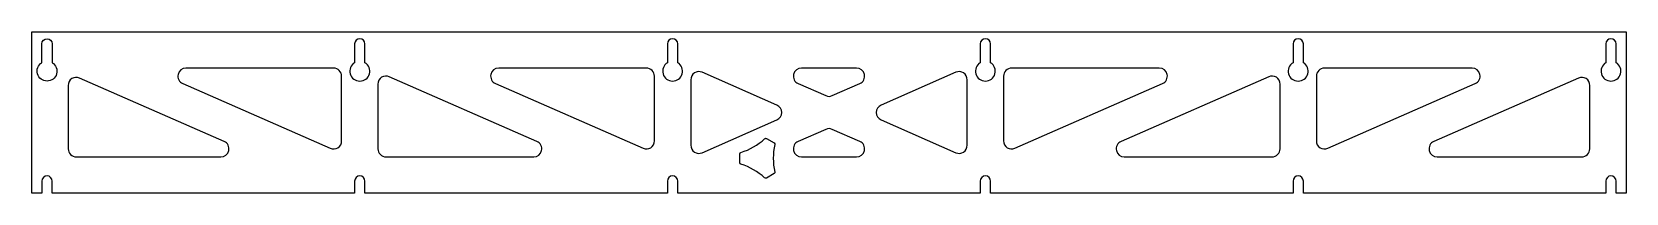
# Model space of a CAD drawing. Header units: millimetres. Extents: x 0 to 790, y 0 to 80.
import ezdxf

# ---------------------------------------------------------------- set-up
doc = ezdxf.new("R2010")
doc.units = ezdxf.units.MM
doc.layers.get('0').update_dxf_attribs({"linetype": 'CONTINUOUS'})

msp = doc.modelspace()

# ---------------------------------------------------------------- linework, layer by layer
for p, q in [((363.97, 27.1), (367.83, 24.88)), ((350.81, 15.05), (350.81, 19.51)), ((367.83, 9.68), (363.97, 7.45))]:
    msp.add_line(p, q)
for points in [[(0, 80), (790, 80), (790, 0), (785.05, 0), (785.05, 6, 1), (779.95, 6), (779.95, 0), (630.05, 0), (630.05, 6, 1), (624.95, 6), (624.95, 0), (475.05, 0), (475.05, 6, 1), (469.95, 6), (469.95, 0), (320.05, 0), (320.05, 6, 1), (314.95, 6), (314.95, 0), (165.05, 0), (165.05, 6, 1), (159.95, 6), (159.95, 0), (10.05, 0), (10.05, 6, 1), (4.95, 6), (4.95, 0), (0, 0)], [(4.95, 74, -1), (10.05, 74), (10.05, 64.71, -3.583704), (4.95, 64.71)], [(165.05, 64.71), (165.05, 74, 1), (159.95, 74), (159.95, 64.71, 3.583704)], [(320.05, 64.71), (320.05, 74, 1), (314.95, 74), (314.95, 64.71, 3.583704)], [(475.05, 64.71), (475.05, 74, 1), (469.95, 74), (469.95, 64.71, 3.583704)], [(630.05, 64.71), (630.05, 74, 1), (624.95, 74), (624.95, 64.71, 3.583704)], [(785.05, 64.71), (785.05, 74, 1), (779.95, 74), (779.95, 64.71, 3.583704)], [(95.28, 25.66), (23.61, 57.11, 0.541192), (18, 53.44), (18, 22, 0.414214), (22, 18), (93.67, 18, 0.812044)], [(153.5, 25.9), (153.5, 58, 0.414214), (149.5, 62), (76.33, 62, 0.812044), (74.72, 54.34), (147.89, 22.24, 0.541192)], [(171.5, 54.1), (171.5, 22, 0.414214), (175.5, 18), (248.67, 18, 0.812044), (250.28, 25.66), (177.11, 57.76, 0.541192)], [(229.72, 54.34), (302.89, 22.24, 0.541192), (308.5, 25.9), (308.5, 58, 0.414214), (304.5, 62), (231.33, 62, 0.812044)], [(369.23, 43.66), (332.11, 59.95, 0.541192), (326.5, 56.28), (326.5, 23.72, 0.541192), (332.11, 20.05), (369.23, 36.34, 0.653291)], [(396.61, 48.35), (410.26, 54.34, 0.812044), (408.65, 62), (381.35, 62, 0.812044), (379.74, 54.34), (393.39, 48.35, 0.209708)], [(420.77, 36.34), (457.89, 20.05, 0.541192), (463.5, 23.72), (463.5, 56.28, 0.541192), (457.89, 59.95), (420.77, 43.66, 0.653291)], [(481.5, 58), (481.5, 25.9, 0.541192), (487.11, 22.24), (560.28, 54.34, 0.812044), (558.67, 62), (485.5, 62, 0.414214)], [(612.89, 57.76), (539.72, 25.66, 0.812044), (541.33, 18), (614.5, 18, 0.414214), (618.5, 22), (618.5, 54.1, 0.541192)], [(642.11, 22.24), (715.28, 54.34, 0.812044), (713.67, 62), (640.5, 62, 0.414214), (636.5, 58), (636.5, 25.9, 0.541192)], [(696.33, 18), (768, 18, 0.414214), (772, 22), (772, 53.44, 0.541192), (766.39, 57.11), (694.72, 25.66, 0.812044)], [(393.39, 31.65), (379.74, 25.66, 0.812044), (381.35, 18), (408.65, 18, 0.812044), (410.26, 25.66), (396.61, 31.65, 0.209708)]]:
    msp.add_lwpolyline(points, format="xyb", close=True)
for points in [[(351.32, 20.2), (355.73, 21.52), (359.76, 23.85), (363.11, 27)], [(363.11, 27), (363.24, 27.13), (363.41, 27.19), (363.58, 27.2)], [(363.58, 27.2), (363.71, 27.2), (363.85, 27.17), (363.97, 27.1)], [(368.17, 24.08), (367.11, 19.61), (367.11, 14.95), (368.17, 10.47)], [(367.83, 24.88), (368.1, 24.72), (368.24, 24.39), (368.17, 24.08)], [(350.81, 19.51), (350.81, 19.83), (351.02, 20.11), (351.32, 20.2)], [(351.32, 14.36), (351.02, 14.45), (350.81, 14.73), (350.81, 15.05)], [(363.11, 7.55), (359.76, 10.7), (355.73, 13.03), (351.32, 14.36)], [(368.17, 10.47), (368.24, 10.16), (368.1, 9.84), (367.83, 9.68)], [(363.97, 7.45), (363.69, 7.29), (363.34, 7.33), (363.11, 7.55)]]:
    msp.add_open_spline(points, degree=3)

doc.saveas('drawing.dxf')
